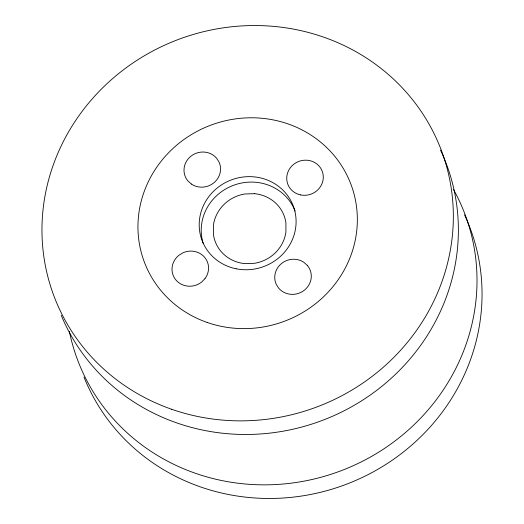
<?xml version="1.0" encoding="UTF-8"?>
<svg xmlns="http://www.w3.org/2000/svg" width="524" height="524" viewBox="0 0 524 524"><rect width="100%" height="100%" fill="white"/><g stroke="black" fill="none" stroke-linecap="round" stroke-linejoin="round"><path stroke-width="0.79" d="M203.155 243.221A48.745 46.256 -20.3 0 1 234.464 184.959A48.745 46.256 -20.3 0 1 295.117 211.034M464.539 214.866A206.941 196.362 -20.3 0 1 354.322 481.052A206.941 196.362 -20.3 0 1 83.984 377.064M440.527 150.146A206.941 196.362 -20.3 0 1 332.229 416.384A206.941 196.362 -20.3 0 1 61.236 315.337M453.588 189.649A206.941 196.362 -20.3 0 1 339.224 471.43A206.941 196.362 -20.3 0 1 69.358 331.319M204.95 278.657L201.629 282.056A18.392 17.456 -20.3 0 1 175.946 280.019A18.392 17.456 -20.3 0 1 178.939 255.254L183.04 252.771A18.392 17.456 -20.3 0 1 204.622 257.291A18.392 17.456 -20.3 0 1 204.95 278.657M254.422 193.67L244.872 193.985A36.791 34.911 -20.3 0 0 213.406 225.268L213.406 234.438A36.791 34.911 -20.3 0 0 244.904 263.624L254.448 263.303A36.791 34.911 -20.3 0 0 285.921 232.027L285.914 222.857A36.791 34.911 -20.3 0 0 254.422 193.67M307.359 265.439L303.933 262.36A18.392 17.456 -20.3 0 0 281.676 263.402A18.392 17.456 -20.3 0 0 276.227 284.309L278.676 288.167A18.392 17.456 -20.3 0 0 304.359 290.204A18.392 17.456 -20.3 0 0 307.359 265.439M191.358 184.042L187.939 180.963A18.392 17.456 -20.3 0 1 190.933 156.198A18.392 17.456 -20.3 0 1 216.622 158.235L219.065 162.086A18.392 17.456 -20.3 0 1 213.622 183A18.392 17.456 -20.3 0 1 191.358 184.042M300.409 194.889A18.392 17.456 -20.3 0 0 322.633 172.494A18.392 17.456 -20.3 0 0 291.986 165.846A18.392 17.456 -20.3 0 0 300.409 194.889M236.16 268.786A48.745 46.256 -20.3 0 0 294.154 208.624A48.745 46.256 -20.3 0 0 212.626 192.19A48.745 46.256 -20.3 0 0 236.16 268.786M171.728 409.29A206.941 196.362 -20.3 0 0 451.171 187.867A206.941 196.362 -20.3 0 0 120.048 72.443A206.941 196.362 -20.3 0 0 171.728 409.29M207.157 322.45A110.368 104.728 -20.3 0 0 356.189 204.353A110.368 104.728 -20.3 0 0 179.594 142.797A110.368 104.728 -20.3 0 0 207.157 322.45"/></g></svg>
